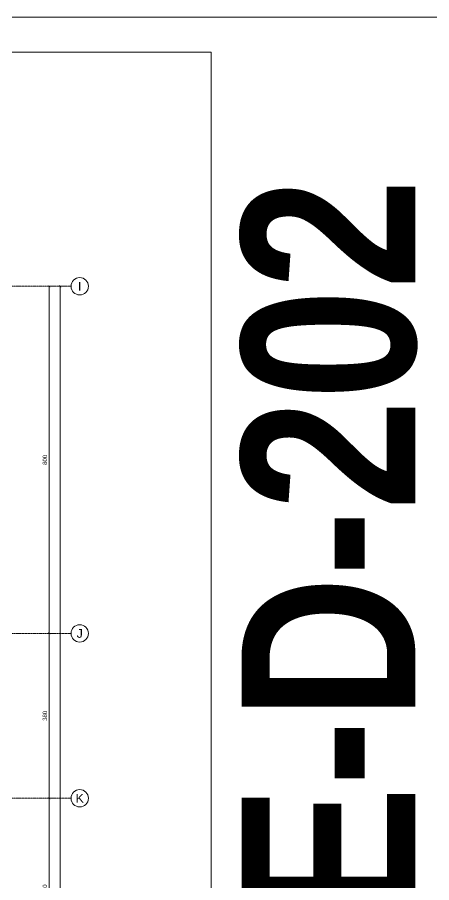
# Model space of a CAD drawing. Extents: x -1439 to 23780, y -1362 to 4476.
# Drawn here: x 16849 to 17803, y 2210 to 4205 of the extents above; entities that cross this region are included whole.
import ezdxf
from ezdxf.enums import TextEntityAlignment as Align

# ---------------------------------------------------------------- set-up
doc = ezdxf.new("R2010")
doc.units = 0
doc.header["$MEASUREMENT"] = 0
doc.linetypes.add('Audi$0$DASHDOT2', pattern=[0.5, 0.25, -0.125, 0, -0.125])
doc.layers.get('0').update_dxf_attribs({"color": 9, "lineweight": 9})
doc.layers.get('Defpoints').update_dxf_attribs({"color": 9, "lineweight": 9})
for name, color, linetype, lineweight in [('40A', 9, 'Continuous', 9), ('Audi$0$24', 8, 'Audi$0$DASHDOT2', 9), ('Audi$0$25', 8, 'Continuous', 9)]:
    doc.layers.add(name, color=color, linetype=linetype, lineweight=lineweight)
doc.layers.add('Audi$0$40A', color=8, linetype='Continuous', lineweight=9, plot=False)
doc.styles.add('Audi$0$Arial', font='arial.ttf', dxfattribs={"height": 2.5})
doc.styles.add('Audi$0$MuuM_TEXT-STANDART', font='ARIALN.TTF')
doc.styles.add('MuuM_TEXT-BOLD', font='ARIALNB.TTF')
doc.dimstyles.new('Audi$0$MuuM_DIM50', dxfattribs={"dimscale": 5, "dimtxt": 2, "dimasz": 1, "dimexe": 1, "dimexo": 1, "dimgap": 1, "dimtad": 1, "dimdec": 1, "dimrnd": 0.5, "dimdsep": 46, "dimtxsty": 'Audi$0$MuuM_TEXT-STANDART', "dimblk": 'Audi$0$_ArchTick', "dimcen": 0, "dimdle": 0.15, "dimclrd": 256, "dimclre": 256, "dimclrt": 256, "dimadec": 0, "dimazin": 0, "dimtfac": 5, "dimtdec": 1, "dimtix": 1, "dimtmove": 2, "dimatfit": 3, "dimldrblk": 'Audi$0$_Dot', "dimfxl": 3, "dimfxlon": 1, "dimtolj": 1, "dimlwd": -1, "dimlwe": -1, "dimarcsym": 0})

# ---------------------------------------------------------------- blocks, each defined once
blk = doc.blocks.new('Audi$0$0_aks')
at = {"linetype": 'Continuous'}
blk.add_circle((0, 0), 2, dxfattribs=at)
at = {"style": 'Audi$0$Arial'}
blk.add_attdef('AKS', text='', height=2, dxfattribs=at).set_placement((0, 0), align=Align.MIDDLE_CENTER)
blk = doc.blocks.new('Audi$0$_ArchTick')
at = {"color": 0, "linetype": 'ByBlock', "const_width": 0.15}
blk.add_lwpolyline([(-0.5, -0.5), (0.5, 0.5)], dxfattribs=at)
blk = doc.blocks.new('*D499')
at = {"layer": 'Audi$0$25', "transparency": 16777216}
for p, q in [((325, 800), (305, 800)), ((310, 800.8), (310, -0.7)), ((325, 0), (305, 0))]:
    blk.add_line(p, q, dxfattribs=at)
at = {"layer": 'Defpoints', "color": 0, "transparency": 16777216}
for p in [(360, 800), (310, 0), (360, 0)]:
    blk.add_point(p, dxfattribs=at)
at = {"layer": 'Audi$0$25', "transparency": 16777216, "xscale": 5, "yscale": 5, "zscale": 5}
for p, rotation in [((310, 800), 90), ((310, 0), 270)]:
    blk.add_blockref('Audi$0$_ArchTick', p, dxfattribs=dict(at, rotation=rotation))
at = {"layer": 'Audi$0$25', "transparency": 16777216, "insert": (299.9, 400), "char_height": 10, "attachment_point": 5, "rotation": 90, "style": 'Audi$0$MuuM_TEXT-STANDART'}
blk.add_mtext('\\A1;800', dxfattribs=at)
blk = doc.blocks.new('Audi$0$_Dot')
at = {"color": 0, "linetype": 'ByBlock', "lineweight": -2}
blk.add_line((-0.5, 0), (-1, 0), dxfattribs=at)
at = {"color": 0, "linetype": 'ByBlock', "const_width": 0.5}
blk.add_lwpolyline([(-0.25, 0, 1), (0.25, 0, 1)], format="xyb", close=True, dxfattribs=at)
blk = doc.blocks.new('*D514')
at = {"layer": 'Audi$0$25', "transparency": 16777216}
for p, q in [((350, 800), (330, 800)), ((335, -2440.8), (335, 800.8)), ((350, -2440), (330, -2440))]:
    blk.add_line(p, q, dxfattribs=at)
at = {"layer": 'Defpoints', "color": 0, "transparency": 16777216}
for p in [(335, 800), (360, 800), (360, -2440)]:
    blk.add_point(p, dxfattribs=at)
at = {"layer": 'Audi$0$25', "transparency": 16777216, "xscale": 5, "yscale": 5, "zscale": 5}
for p, rotation in [((335, 800), 90), ((335, -2440), 270)]:
    blk.add_blockref('Audi$0$_ArchTick', p, dxfattribs=dict(at, rotation=rotation))
at = {"layer": 'Audi$0$25', "transparency": 16777216, "insert": (324.9, -820), "char_height": 10, "attachment_point": 5, "rotation": 90, "style": 'Audi$0$MuuM_TEXT-STANDART'}
blk.add_mtext('\\A1;3240', dxfattribs=at)
blk = doc.blocks.new('*D515')
at = {"layer": 'Audi$0$25', "transparency": 16777216}
for p, q in [((325, 0), (305, 0)), ((310, 0.8), (310, -380.7)), ((325, -380), (305, -380))]:
    blk.add_line(p, q, dxfattribs=at)
at = {"layer": 'Defpoints', "color": 0, "transparency": 16777216}
for p in [(360, 0), (310, -380), (360, -380)]:
    blk.add_point(p, dxfattribs=at)
at = {"layer": 'Audi$0$25', "transparency": 16777216, "xscale": 5, "yscale": 5, "zscale": 5}
for p, rotation in [((310, 0), 90), ((310, -380), 270)]:
    blk.add_blockref('Audi$0$_ArchTick', p, dxfattribs=dict(at, rotation=rotation))
at = {"layer": 'Audi$0$25', "transparency": 16777216, "insert": (299.9, -190), "char_height": 10, "attachment_point": 5, "rotation": 90, "style": 'Audi$0$MuuM_TEXT-STANDART'}
blk.add_mtext('\\A1;380', dxfattribs=at)
blk = doc.blocks.new('*D516')
at = {"layer": 'Audi$0$25', "transparency": 16777216}
for p, q in [((325, -380), (305, -380)), ((310, -379.2), (310, -800.8)), ((325, -800), (305, -800))]:
    blk.add_line(p, q, dxfattribs=at)
at = {"layer": 'Defpoints', "color": 0, "transparency": 16777216}
for p in [(360, -380), (310, -800), (360, -800)]:
    blk.add_point(p, dxfattribs=at)
at = {"layer": 'Audi$0$25', "transparency": 16777216, "xscale": 5, "yscale": 5, "zscale": 5}
for p, rotation in [((310, -380), 90), ((310, -800), 270)]:
    blk.add_blockref('Audi$0$_ArchTick', p, dxfattribs=dict(at, rotation=rotation))
at = {"layer": 'Audi$0$25', "transparency": 16777216, "insert": (299.9, -590), "char_height": 10, "attachment_point": 5, "rotation": 90, "style": 'Audi$0$MuuM_TEXT-STANDART'}
blk.add_mtext('\\A1;420', dxfattribs=at)
blk = doc.blocks.new('Audi$0$P-AKS_AUDI')
at = {"layer": 'Audi$0$24'}
for points in [[(-3840, 800), (360, 800)], [(-3840, 0), (360, 0)], [(-3840, -380), (360, -380)]]:
    blk.add_lwpolyline(points, dxfattribs=at)
at = {"layer": 'Audi$0$24', "xscale": 10, "yscale": 10, "zscale": 10}
for p, values in [((380, 800), {'AKS': 'I'}), ((380, 0), {'AKS': 'J'}), ((380, -380), {'AKS': 'K'})]:
    blk.add_blockref('Audi$0$0_aks', p, dxfattribs=at).add_auto_attribs(values)
at = {"layer": 'Audi$0$25'}
for base, p1, p2, picture, middle in [((310, 0), (360, 800), (360, 0), '*D499', (299.89, 400)), ((335, 800), (360, -2440), (360, 800), '*D514', (324.89, -820)), ((310, -380), (360, 0), (360, -380), '*D515', (299.89, -190)), ((310, -800), (360, -380), (360, -800), '*D516', (299.89, -590))]:
    dim = blk.add_linear_dim(base=base, p1=p1, p2=p2, angle=90, dimstyle='Audi$0$MuuM_DIM50', dxfattribs=at)
    dim.commit()
    dim.dimension.update_dxf_attribs({"geometry": picture, "text_midpoint": middle})
blk = doc.blocks.new('Audi$0$p-2. kat planı')
at = {"layer": 'Audi$0$24'}
blk.add_blockref('Audi$0$P-AKS_AUDI', (16612.5, 2785), dxfattribs=at)

msp = doc.modelspace()

# ---------------------------------------------------------------- linework, layer by layer
at = {"layer": 'Audi$0$40A'}
for points in [[(17835, 4205), (11890, 4205), (11890, 0), (17835, 0)], [(17295.06, 80), (11970, 80), (11970, 4125), (17295.06, 4125)]]:
    msp.add_lwpolyline(points, close=True, dxfattribs=at)

# ---------------------------------------------------------------- block references
msp.add_blockref('Audi$0$p-2. kat planı', (0, 0))

# ---------------------------------------------------------------- texts
at = {"layer": '40A', "style": 'MuuM_TEXT-BOLD'}
msp.add_text('94-KRT-E-D-202', height=400, rotation=90, dxfattribs=at).set_placement((17765.06, 2102.5), align=Align.CENTER)

doc.saveas('drawing.dxf')
